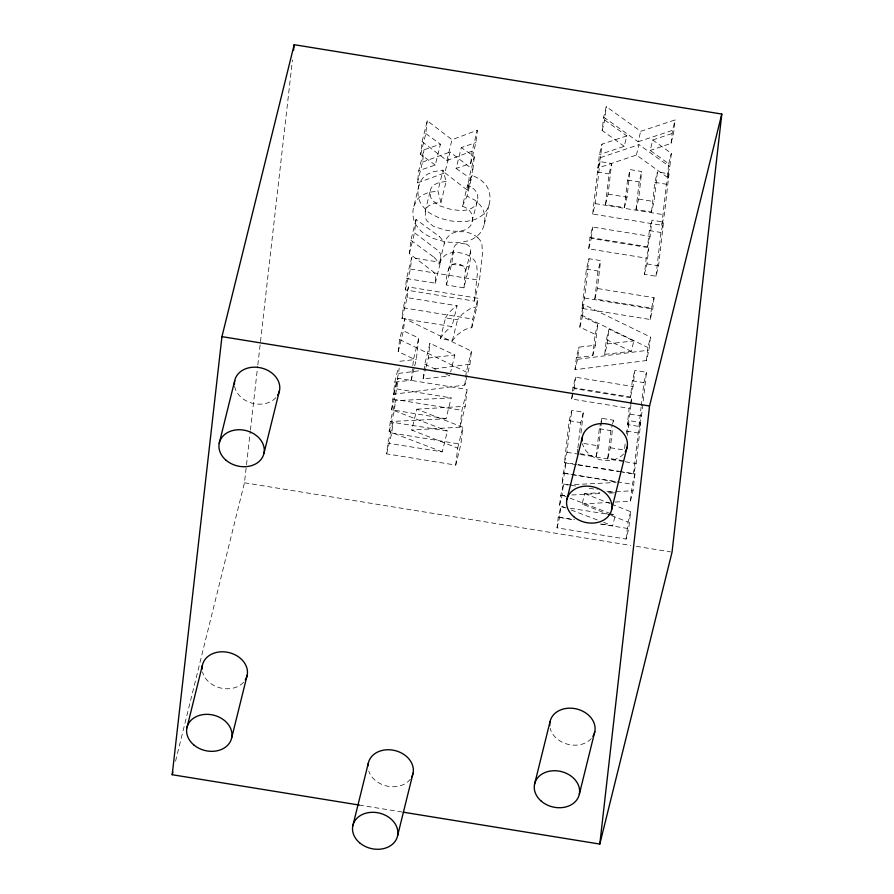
<?xml version="1.0" encoding="UTF-8"?>
<svg xmlns="http://www.w3.org/2000/svg" width="894" height="894" viewBox="0 0 894 894"><rect width="100%" height="100%" fill="white"/><g stroke="black" fill="none" stroke-linecap="round" stroke-linejoin="round"><path stroke-width="0.67" stroke-dasharray="4.47 3.35" d="M175.548 761.207L244.453 482.782L246.342 466.143M246.498 464.757L250.275 431.489M250.432 430.103L257.673 366.328M257.83 364.942L292.461 59.954M455.728 465.081L457.65 448.117L411.698 430.048L416.861 409.195L462.813 427.265L460.891 444.229L455.728 465.081L386.633 453.873L387.84 443.2L393.002 422.348L447.413 430.997L442.251 451.85L387.84 443.2M442.251 451.85L389.158 431.578L390.298 421.543L395.461 400.691L451.168 397.919L446.005 418.772L390.298 421.543M446.005 418.772L391.639 409.787L392.846 399.104L398.009 378.251L467.104 389.46L465.193 406.301L460.03 427.153L411.698 430.048M412.827 365.568L413.587 358.896L398.232 351.677L399.618 339.508L404.781 318.655L471.451 351.174L469.976 364.227L464.813 385.079L393.394 394.276L394.779 382.118L398.322 367.78M401.998 318.499L407.161 297.646L457.113 305.748L451.951 326.601L401.998 318.499L403.216 307.815L408.379 286.963L477.899 298.238L476.915 306.899L471.764 327.752A22.965 18.226 13.9 0 0 464.768 329.707L457.404 334.714L452.364 340.692L440.351 338.748L445.514 317.895L457.527 319.84L462.567 313.861L469.931 308.843A22.965 18.226 13.9 0 1 476.915 306.888M477.921 237.815A15.88 12.594 13.9 0 1 481.944 244.207L482.458 253.65L479.508 280.258L474.345 301.11L405.25 289.902L406.535 278.537L411.698 257.684L440.451 262.344L440.697 254.879A8.046 6.381 13.9 0 0 440.574 254.377A11.03 8.75 13.9 0 0 438.049 250.611L414.525 232.764L416.045 219.443L439.211 236.418M406.535 278.537L435.3 283.197L435.534 275.732A8.046 6.381 13.9 0 0 435.412 275.229A11.03 8.75 13.9 0 0 432.886 271.463L409.374 253.617L410.882 240.296L416.045 219.443M444.888 172.844L467.685 190.4L472.848 169.547L450.04 151.991L444.888 172.844L417.397 182.935L418.794 170.653L423.946 149.801L440.429 144.202L435.266 165.055L418.794 170.653M435.266 165.055L420.627 154.45L422.091 141.598L427.254 120.746L452.018 139.699L477.307 130.267L475.91 142.559L470.747 163.412L456.119 168.441L461.282 147.588L475.91 142.559M386.633 453.873L391.784 433.02L393.002 422.348M389.158 431.578L394.321 410.726L395.461 400.691M391.639 409.787L396.791 388.935L398.009 378.251M393.394 394.276L398.556 373.424L399.171 368.026M398.232 351.677L403.395 330.825L404.781 318.655M407.161 297.646L408.379 286.963M405.25 289.902L410.413 269.049L411.698 257.684M417.397 182.935L422.56 162.082L423.946 149.801M420.627 154.45L425.79 133.597L427.254 120.746M394.779 382.118L411.162 380.252L412.682 366.898M414.704 365.914L416.325 359.399L418.75 338.044L403.395 330.825M445.95 374.117L449.682 375.871L423.119 378.9L424.784 364.16L429.947 343.307L454.845 355.019L450.654 371.96M426.025 367.166L428.282 358.047L429.947 343.307M465.93 243.928A7.633 6.057 13.9 0 1 470.445 248.275C471.976 261.562 466.366 275.061 464.053 287.857L446.452 285.007C445.815 276.592 447.95 258.858 460.756 264.814M446.452 285.007L451.615 264.155L454.398 246.386L456.096 244.386L458.678 243.246L465.919 243.961M467.685 190.4L469.149 177.537L474.312 156.685L461.282 147.588M470.747 163.412L472.144 151.12L477.307 130.267M472.848 169.547L474.312 156.685M464.053 287.857L465.383 269.44A7.711 6.113 13.9 0 0 460.779 264.758M460.03 427.153L461.952 410.312L467.104 389.46M464.813 385.079L466.299 372.027L471.451 351.174M474.345 301.11L477.307 274.503L476.77 265.06A15.88 12.594 13.9 0 0 472.758 258.668L471.775 257.83M471.764 327.752L472.747 319.091L477.899 298.238M611.485 504.149L630.639 511.67L628.706 528.633L626.124 539.06L557.029 527.851L558.236 517.179L560.817 506.753L564.896 507.401M566.036 508.038L559.555 505.557L560.694 495.533L563.276 485.107L616.201 482.469M575.624 486.012L562.035 483.766L563.242 473.082L565.824 462.656L572.607 463.751M576.619 464.724L564.416 462.746L569.199 420.716L571.769 410.29L583.357 412.179L580.642 436.171M571.657 399.015L572.953 387.65L575.535 377.223L633.041 386.554L634.874 370.362L646.463 372.239L641.501 415.989L638.919 426.416L627.331 424.538L629.175 408.346L631.745 397.919L574.239 388.588L571.657 399.015L629.175 408.346M574.987 369.736L576.362 357.578L578.943 347.151L595.326 345.285L597.751 323.919L582.407 316.699L583.782 304.541L650.463 337.06L648.977 350.113L646.396 360.539L574.987 369.736L577.569 359.31L578.943 347.151M576.362 357.578L592.744 355.711L595.169 334.345L579.826 327.126L581.201 314.967L583.782 304.541M654.062 297.691L652.765 309.067L650.184 319.493L581.949 308.419L586.408 269.15L588.99 258.724L600.578 260.601L597.404 288.505L594.823 298.931L651.48 308.117L654.062 297.691L597.404 288.505M588.71 248.823L590.006 237.458L592.588 227.031L650.094 236.362L651.938 220.17L663.527 222.047L658.554 265.797L655.972 276.224L644.384 274.346L646.228 258.154L648.809 247.727L591.292 238.396L588.71 248.823L646.228 258.154M592.666 214.035L597.438 172.006L600.019 161.579L611.608 163.457L608.121 194.121L605.54 204.547L624.425 207.609L627.007 197.183L630.136 169.625L641.724 171.503L638.595 199.06L636.014 209.487L651.469 211.99L654.05 201.563L657.414 171.939L669.003 173.816L664.343 214.817L661.761 225.243L592.666 214.035L595.248 203.608L600.019 161.579M667.226 177.18L668.746 163.758L650.173 150.427L652.754 140L671.327 153.332L669.807 166.753L667.226 177.18L636.394 155.064L597.885 168.038L599.416 154.584L601.997 144.157L626.828 135.922L624.247 146.348L599.416 154.584M624.247 146.348L602.154 130.49L603.673 117.058L606.255 106.632L640.674 131.329L675.126 119.908L673.64 132.96L671.059 143.386L650.173 150.427M557.029 527.851L559.61 517.425L560.817 506.753M559.555 505.557L562.136 495.131L563.276 485.107M562.035 483.766L564.617 473.339L565.824 462.656M564.416 462.746L566.997 452.319L571.769 410.29M574.239 388.588L575.535 377.223M581.949 308.419L584.531 297.993L588.99 258.724M591.292 238.396L592.588 227.031M597.885 168.038L600.466 157.612L601.997 144.157M602.154 130.49L604.735 120.064L606.255 106.632M577.3 453.258L577.759 449.257M577.904 447.928L580.787 422.605L583.357 412.179M594.823 298.931L597.997 271.027L600.578 260.601M605.54 204.547L609.026 173.883L611.608 163.457M604.702 354.348L606.378 339.619L608.959 329.193L633.857 340.905L631.276 351.331L604.702 354.348L607.283 343.922L608.959 329.193M579.994 453.694L596.186 456.32L599.315 428.762L600.6 423.555M624.425 207.609L627.554 180.052L630.136 169.625M596.186 456.32L598.768 445.894L601.897 418.336L613.485 420.214L613.172 422.974M623.219 460.712L607.775 458.197L610.904 430.64L612.189 425.432M636.014 209.487L639.143 181.929L641.724 171.503M607.775 458.197L610.356 447.771L612.546 428.483M624.604 448.587L625.364 441.859M626.281 433.78L629.164 420.661L640.752 422.538L636.103 463.528L633.522 473.954L622.682 472.2M572.953 387.65L630.46 396.981L632.304 380.788L634.874 370.362M590.006 237.458L647.513 246.789L649.357 230.596L651.938 220.17M651.469 211.99L654.833 182.365L657.414 171.939M627.487 435.467L629.164 420.661M627.331 424.538L629.912 414.112L630.985 404.669M631.142 403.317L631.745 397.919M644.384 274.346L646.965 263.92L648.809 247.727M650.184 319.493L651.48 308.117M626.124 539.06L628.057 522.096L630.639 511.67M615.24 502.037L630.438 501.132L632.349 484.291L634.93 473.865L620.023 471.451M633.522 473.954L638.171 432.964L640.752 422.538M638.919 426.416L641.087 407.273M641.244 405.91L643.892 382.666L646.463 372.239M646.396 360.539L647.882 347.487L650.463 337.06M655.972 276.224L660.945 232.474L663.527 222.047M661.761 225.243L666.421 184.242L669.003 173.816M671.059 143.386L672.545 130.334L675.126 119.908M630.438 501.132L633.019 490.705L634.93 473.865M472.367 221.6A21.478 17.042 13.9 0 0 472.68 219.499L472.557 216.761A14.483 11.488 13.9 0 0 465.461 207.531L462.399 206.201L467.562 185.349L472.2 175.224L479.977 179.269L485.062 183.929A26.373 20.92 13.9 0 1 488.202 189.014C491.231 196.01 490.415 204.536 486.258 210.895A28.954 22.965 13.9 0 1 481.721 215.7L478.134 218.013A29.569 23.456 13.9 0 1 473.999 219.823L466.02 221.522L454.666 221.388A62.725 49.762 13.9 0 1 448.43 220.46L439.267 217.98L430.26 213.442A30.128 23.903 13.9 0 1 425.466 209.475L421.778 204.983A28.876 22.909 13.9 0 1 418.895 198.949C416.917 192.098 418.034 184.142 422.527 178.498A25.222 20.014 13.9 0 1 425.287 175.772A23.97 19.009 13.9 0 1 427.79 174.062L433.936 171.559L443.055 170.151L446.14 181.527L440.977 202.379L434.216 203.206L428.897 205.654A14.527 11.521 13.9 0 0 425.421 210.425L425.242 217.041A15.343 12.17 13.9 0 0 427.176 221.086L433.355 226.294L444.463 229.892A65.038 51.595 13.9 0 0 449.134 230.697C455.627 231.512 463.181 232.116 468.59 227.702A15.679 12.438 13.9 0 0 470.993 224.975L477.519 200.748A21.478 17.042 13.9 0 0 477.832 198.647L477.72 195.898A14.483 11.488 13.9 0 0 470.613 186.678M446.14 181.527L439.379 182.354L434.059 184.801A14.527 11.521 13.9 0 0 430.584 189.573L430.405 196.188A15.343 12.17 13.9 0 0 432.338 200.234L438.518 205.441L449.626 209.04A65.038 51.595 13.9 0 0 454.297 209.844C460.779 210.66 468.333 211.263 473.753 206.849A15.679 12.438 13.9 0 0 476.156 204.123L477.519 200.748M418.94 185.46L413.095 209.442L412.827 214.627L413.732 219.801A28.876 22.909 13.9 0 0 416.615 225.847L420.303 230.328A30.128 23.903 13.9 0 0 425.097 234.295L432.45 238.195L443.268 241.313A62.725 49.762 13.9 0 0 449.503 242.24L460.857 242.375L468.836 240.676A29.569 23.456 13.9 0 0 472.982 238.866L476.558 236.552A28.954 22.965 13.9 0 0 481.095 231.747C485.263 225.389 486.068 216.862 483.051 209.878A26.373 20.92 13.9 0 0 479.91 204.782L474.826 200.122L467.048 196.077L472.2 175.224M409.374 253.617L414.525 232.764M425.142 211.476L430.293 190.623M440.977 202.379L437.892 191.003L443.055 170.151M422.091 141.598L446.855 160.551L452.018 139.699M413.587 358.896L418.75 338.044M411.162 380.252L414.391 367.222M435.3 283.197L440.451 262.344M448.33 270.368L453.996 247.437M423.119 378.9L425.7 368.473M465.718 271.083L470.881 250.231M452.364 340.692L457.527 319.84M484.213 224.416L489.376 203.564M457.65 448.117L462.813 427.265M579.826 327.126L582.407 316.699M603.673 117.058L638.092 141.755L640.674 131.329M636.394 155.064L638.975 144.638L669.807 166.753M595.169 334.345L597.751 323.919M592.744 355.711L595.326 345.285M600.924 422.247L601.897 418.336M610.177 515.078L582.095 504.037L584.676 493.611L599.874 492.695M647.513 246.789L650.094 236.362M668.746 163.758L671.327 153.332M612.513 424.125L613.485 420.214M630.46 396.981L633.041 386.554M601.774 524.096L612.658 525.828L615.228 515.402L611.351 513.916M413.777 206.313L417.364 199.351A25.222 20.014 13.9 0 1 420.124 196.624A23.97 19.009 13.9 0 1 422.627 194.914L428.785 192.411L437.892 191.003M462.399 206.201L467.048 196.077M446.855 160.551L472.144 151.12M422.56 162.082L450.04 151.991M600.466 157.612L638.975 144.638M652.754 140L673.64 132.96M638.092 141.755L672.545 130.334M398.556 373.424L419.152 370.775M434.26 368.831L469.976 364.227M577.569 359.31L648.977 350.113M399.942 361.265L416.325 359.399M428.282 358.047L454.845 355.019M607.283 343.922L633.857 340.905M416.861 409.195L465.193 406.301M608.155 492.192L633.019 490.705M582.095 504.037L609.719 502.372M560.694 495.533L564.874 495.321M571.836 494.974L602.478 493.454M609.44 493.108L616.413 492.762M570.338 508.261L607.071 514.106M608.434 514.318L615.228 515.402M558.236 517.179L574.563 519.772M597.438 172.006L609.026 173.883M654.833 182.365L666.421 184.242M627.554 180.052L639.143 181.929M608.121 194.121L627.007 197.183M638.595 199.06L654.05 201.563M595.248 203.608L664.343 214.817M649.357 230.596L660.945 232.474M646.965 263.92L658.554 265.797M586.408 269.15L597.997 271.027M451.615 264.155L469.216 267.004M410.413 269.049L479.508 280.258M584.531 297.993L652.765 309.067M403.216 307.815L472.747 319.091M632.304 380.788L643.892 382.666M629.912 414.112L641.501 415.989M569.199 420.716L580.787 422.605M626.582 431.087L638.171 432.964M599.315 428.762L610.904 430.64M392.846 399.104L461.952 410.312M583.927 443.491L598.768 445.894M610.356 447.771L623.23 449.861M566.997 452.319L579.2 454.297M580.552 454.521L623.911 461.55M625.264 461.773L636.103 463.528M391.784 433.02L460.891 444.229M578.027 464.634L618.67 471.227M577.971 464.947L621.33 471.976M563.242 473.082L632.349 484.291M559.61 517.425L574.507 519.85M600.254 524.018L628.706 528.633M244.453 482.782L630.806 545.452M636.304 546.335L670.679 551.911M359.187 805.047L401.819 811.964M396.791 388.935L451.168 397.919M564.617 473.339L616.268 481.877M589.224 488.258L597.382 489.61M606.892 491.186L615.05 492.527M467.562 185.349L470.602 186.701M394.321 410.726L447.413 430.997M562.136 495.131L568.618 497.612M569.914 498.103L610.054 513.424M571.21 510.016L598.41 520.386M603.584 522.364L612.658 525.828M584.676 493.611L610.211 503.646M611.462 515.57L628.057 522.096M606.378 339.619L631.276 351.331M424.784 364.16L437.233 370.015M581.201 314.967L647.882 347.487M399.618 339.508L466.299 372.027M456.119 168.441L469.149 177.537M410.882 240.296L434.048 257.271M604.735 120.064L626.828 135.922M425.79 133.597L440.429 144.202M477.91 237.826L476.938 236.977A19.914 15.801 13.9 0 0 467.461 232.44L465.986 232.116A25.859 20.517 13.9 0 0 463.315 231.725L458.007 231.736A17.455 13.846 13.9 0 0 451.939 233.502A16.327 12.952 13.9 0 0 450.006 234.697L446.832 237.972L444.597 242.419L439.166 264.132L441.67 258.824L444.843 255.55A16.327 12.952 13.9 0 1 446.788 254.365A17.455 13.846 13.9 0 1 452.845 252.589L458.153 252.577A25.859 20.517 13.9 0 1 460.823 252.968L462.31 253.281A19.914 15.801 13.9 0 1 471.797 257.807M275.944 397.584A22.942 18.193 13.9 0 1 251.84 403.105A22.942 18.193 13.9 0 1 234.574 385.951M243.626 682.2A22.942 18.193 13.9 0 1 220.315 687.933A22.942 18.193 13.9 0 1 202.513 671.886M591.269 738.589A22.942 18.193 13.9 0 1 567.958 744.322A22.942 18.193 13.9 0 1 550.156 728.264M623.587 453.973A22.942 18.193 13.9 0 1 600.276 459.706A22.942 18.193 13.9 0 1 582.475 443.659M410.38 779.11A22.942 18.193 13.9 0 1 387.806 786.239A22.942 18.193 13.9 0 1 368.786 771.142M434.093 257.248A33.134 26.284 13.9 0 1 439.11 264.143M439.256 236.396A33.134 26.284 13.9 0 1 444.262 243.291M440.384 338.759A47.002 37.291 13.9 0 1 451.917 326.556M445.536 317.906A47.002 37.291 13.9 0 1 457.069 305.703"/><path stroke-width="1.34" d="M359.187 805.047L172.207 774.718L221.947 336.636L294.193 44.7L721.793 114.052L672.053 552.134L599.807 844.07L403.194 812.188M293.567 50.243L294.193 44.7M599.807 844.07L649.547 405.999L721.793 114.052M219.22 443.279L234.709 380.721M172.207 774.718L172.866 772.014M186.902 727.895L202.379 665.337M264.009 453.18L279.487 390.622M231.691 737.796L247.169 675.238M352.806 825.844L368.283 763.286M397.584 835.745L413.073 773.187M566.863 499.668L582.352 437.11M534.545 784.284L550.022 721.726M611.652 509.569L627.13 447.011M579.334 794.185L594.812 731.627M221.947 336.636L649.547 405.999M234.44 384.632A22.942 18.193 13.9 0 1 261.562 368.037A22.942 18.193 13.9 0 1 277.553 395.45M202.122 669.237A22.942 18.193 13.9 0 1 229.244 652.642A22.942 18.193 13.9 0 1 245.224 680.066M549.754 725.626A22.942 18.193 13.9 0 1 576.887 709.031A22.942 18.193 13.9 0 1 592.867 736.444M582.083 441.021A22.942 18.193 13.9 0 1 609.205 424.426A22.942 18.193 13.9 0 1 625.197 451.839M367.993 765.879A22.942 18.193 13.9 0 1 395.137 750.602A22.942 18.193 13.9 0 1 411.776 776.864M226.026 460.22A22.942 18.193 13.9 0 0 263.685 454.443A22.942 18.193 13.9 0 0 235.133 430.036A22.942 18.193 13.9 0 0 226.026 460.22M193.707 744.836A22.942 18.193 13.9 0 0 231.367 739.059A22.942 18.193 13.9 0 0 202.804 714.641A22.942 18.193 13.9 0 0 193.707 744.836M541.351 801.225A22.942 18.193 13.9 0 0 579.01 795.448A22.942 18.193 13.9 0 0 550.447 771.03A22.942 18.193 13.9 0 0 541.351 801.225M573.669 516.609A22.942 18.193 13.9 0 0 611.328 510.832A22.942 18.193 13.9 0 0 582.776 486.425A22.942 18.193 13.9 0 0 573.669 516.609M359.611 842.785A22.942 18.193 13.9 0 0 397.271 837.007A22.942 18.193 13.9 0 0 368.708 812.601A22.942 18.193 13.9 0 0 359.611 842.785"/></g></svg>
